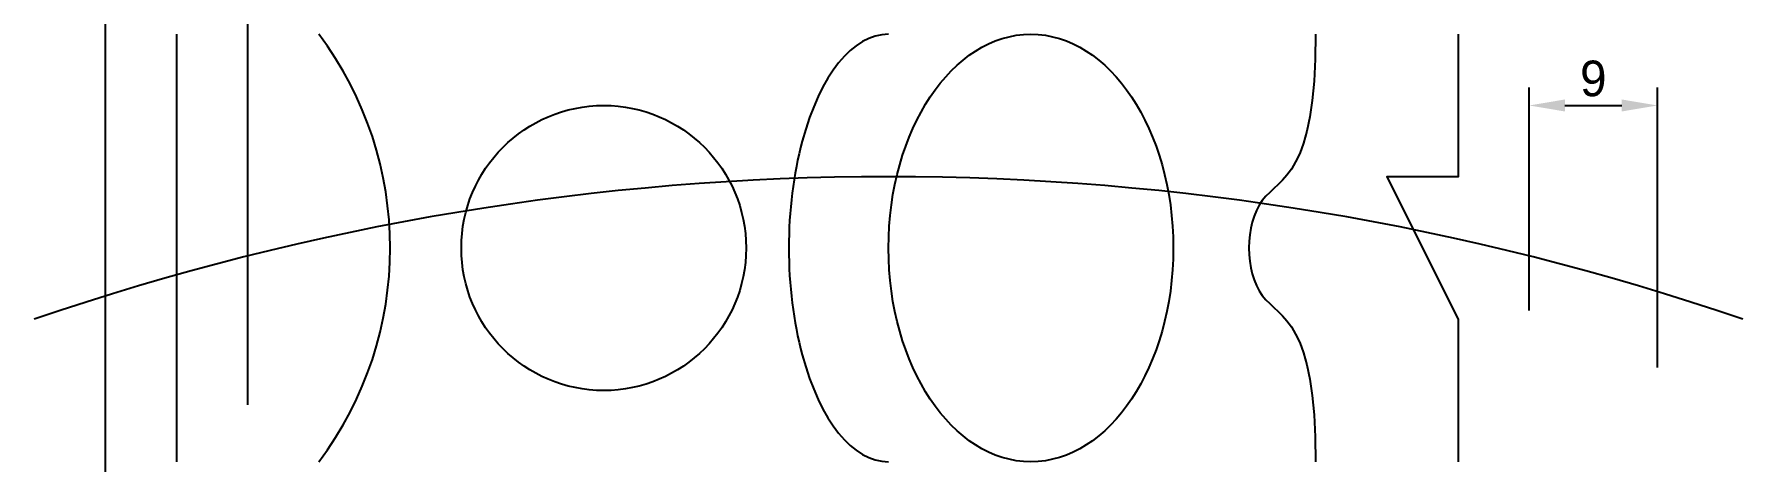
# Model space of a CAD drawing. Header units: millimetres. Extents: x 0 to 120, y 10 to 40.
import ezdxf

# ---------------------------------------------------------------- set-up
doc = ezdxf.new("R2010")
doc.units = ezdxf.units.MM
doc.layers.get('0').update_dxf_attribs({"lineweight": 25, "true_color": 0xffffff})
doc.layers.get('Defpoints').update_dxf_attribs({"true_color": 0xffffff})
doc.styles.add('QCADDimTextStyle', font='txt')
doc.dimstyles.new('QCADDimStyle', dxfattribs={"dimtxt": 2.5, "dimasz": 2.5, "dimexe": 1.25, "dimexo": 0.625, "dimtad": 1, "dimtoh": 1, "dimdec": 4, "dimzin": 0, "dimdsep": 46, "dimtxsty": 'QCADDimTextStyle', "dimcen": 0.09, "dimadec": 0, "dimazin": 0, "dimtfac": 1, "dimtdec": 4, "dimtofl": 0, "dimtmove": 0, "dimatfit": 3, "dimfxl": 1, "dimtolj": 1, "dimtzin": 0, "dimarcsym": 0})

# ---------------------------------------------------------------- blocks, each defined once
blk = doc.blocks.new('*D3')
at = {"color": 0, "lineweight": -2}
for p, q in [((105, 20.62), (105, 36.25)), ((114, 16.62), (114, 36.25)), ((107.5, 35), (111.5, 35))]:
    blk.add_line(p, q, dxfattribs=at)
at = {"color": 0}
for points in [[(107.5, 35.42), (107.5, 34.58), (105, 35)], [(111.5, 34.58), (111.5, 35.42), (114, 35)]]:
    blk.add_solid(points, dxfattribs=at)
at = {"layer": 'Defpoints', "color": 0}
for p in [(114, 35), (105, 20), (114, 16)]:
    blk.add_point(p, dxfattribs=at)
at = {"color": 0, "insert": (109.5, 36.88), "char_height": 2.5, "attachment_point": 5, "style": 'QCADDimTextStyle'}
blk.add_mtext('\\A1;9', dxfattribs=at)

msp = doc.modelspace()

# ---------------------------------------------------------------- linework, layer by layer
msp.add_line((10, 40), (10, 10))
msp.add_xline((5, 30), (0, 1))
msp.add_ray((15, 14), (0, 1))
msp.add_lwpolyline([(100, 40), (100, 30), (95, 30), (100, 20), (100, 10)])
msp.add_circle((40, 25), 10)
for centre, radius, start, end in [((0, 25), 25, 323.1301024, 36.8698976), ((60, -155), 185, 71.0753556, 108.9246444)]:
    msp.add_arc(centre, radius, start, end)
msp.add_ellipse((60, 25), major_axis=(0, 15), ratio=0.466666667, start_param=0, end_param=3.141592654)
msp.add_ellipse((70, 25), major_axis=(0, 15), ratio=0.666666667)
msp.add_open_spline([(90, 40), (90, 30), (85, 30), (85, 20), (90, 20), (90, 10)], degree=3)
for p in [(48.84603, 29.66345), (53.38105, 29.88156), (60.5717, 29.99912), (79.64635, 28.95386), (30.34604, 27.60789), (86.11974, 28.14682), (24.94559, 26.64853), (96.85401, 26.29198), (15, 24.44358), (105, 24.44358), (10, 23.11513), (5, 21.63522), (114, 21.94349)]:
    msp.add_point(p)

# ---------------------------------------------------------------- dimensions: what is measured, and where the dimension line sits
dim = msp.add_linear_dim(base=(114, 35), p1=(105, 20), p2=(114, 16), dimstyle='QCADDimStyle', override={"dimtxt": 2.5, "dimasz": 2.5, "dimexe": 1.25, "dimexo": 0.625, "dimgap": 0.625, "dimzin": 8, "dimclrd": 0, "dimclre": 0, "dimclrt": 0, "dimazin": 2, "dimtmove": 2})
dim.commit()
dim.dimension.update_dxf_attribs({"geometry": '*D3', "text_midpoint": (109.5, 36.875)})

doc.saveas('drawing.dxf')
